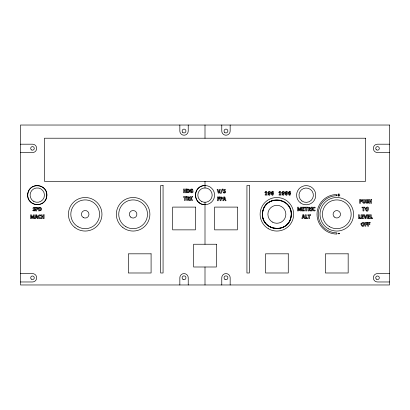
<?xml version="1.0" encoding="UTF-8"?>
<svg xmlns="http://www.w3.org/2000/svg" width="410" height="410" viewBox="0 0 410 410"><rect width="100%" height="100%" fill="white"/><g stroke="black" fill="none" stroke-linecap="round" stroke-linejoin="round"><path stroke-width="0.61" d="M205 185.53C192.515 185.299 192.515 204.933 205 204.703M20.5 144.197L32.482 144.197A4.192 4.192 0 0 1 36.674 148.394A4.192 4.192 0 0 1 32.482 152.587L20.5 152.587M389.5 144.197L377.518 144.197A4.192 4.192 0 0 0 373.325 148.394A4.192 4.192 0 0 0 377.518 152.587L389.5 152.587M20.5 273.588L32.482 273.588A4.192 4.192 0 0 1 36.674 277.78A4.192 4.192 0 0 1 32.482 281.972L20.5 281.972M389.5 273.588L377.518 273.588A4.192 4.192 0 0 0 373.325 277.78A4.192 4.192 0 0 0 377.518 281.972L389.5 281.972M230.159 125.029L230.159 131.021A4.192 4.192 0 0 1 225.966 135.213A4.192 4.192 0 0 1 221.774 131.021L221.774 125.029M230.159 284.97L230.159 277.78A4.192 4.192 0 0 0 225.966 273.588A4.192 4.192 0 0 0 221.774 277.78L221.774 284.97M205 125.029L205 138.211M205 181.338L205 187.929M205 202.304L205 244.237M205 266.997L205 284.97M188.226 125.029L188.226 131.021A4.192 4.192 0 0 1 184.034 135.213A4.192 4.192 0 0 1 179.841 131.021L179.841 125.029M188.226 284.97L188.226 277.78A4.192 4.192 0 0 0 184.034 273.588A4.192 4.192 0 0 0 179.841 277.78L179.841 284.97M39.616 207.773L39.611 210.402C41.072 210.448 41.133 207.639 39.616 207.773M187.913 189.574L187.913 192.203C189.374 192.249 189.435 189.44 187.913 189.574M269.672 193.315C268.294 197.943 268.422 188.205 269.672 193.315M272.901 193.315C271.522 197.943 271.651 188.205 272.901 193.315M283.587 193.315C282.208 197.943 282.336 188.205 283.587 193.315M286.815 193.315C285.437 197.943 285.565 188.205 286.815 193.315M290.044 193.315C288.666 197.943 288.794 188.205 290.044 193.315M262.559 213.031C260.555 231.66 289.947 234.233 291.202 215.537C293.212 196.908 263.82 194.335 262.559 213.031M41.569 208.967L40.985 210.509L38.74 210.971L38.658 207.265L40.739 207.445L41.569 208.967M189.871 190.768L189.282 192.31L187.042 192.772L186.955 189.066L189.036 189.246L189.871 190.768M302.923 210.022L302.903 210.35L304.456 210.35L304.389 210.914L302.011 210.914L301.965 207.193L304.363 207.193L304.363 207.757L302.887 207.757L302.923 208.639L304.199 208.639L304.199 209.172L302.923 209.172L302.923 210.022M306.214 217.659L306.193 217.987L307.731 217.987L307.664 218.55L305.286 218.55L305.26 214.845L306.214 214.768L306.214 217.659M359.298 217.659L359.278 217.987L360.815 217.987L360.749 218.55L358.371 218.55L358.34 214.84L359.298 214.763L359.298 217.659M362.025 217.659L362.004 217.987L363.557 217.987L363.491 218.55L361.113 218.55L361.066 214.825L363.465 214.825L363.465 215.393L361.989 215.393L362.025 216.275L363.301 216.275L363.301 216.808L362.025 216.808L362.025 217.659M368.236 217.659L368.216 217.987L369.764 217.987L369.697 218.55L367.319 218.55L367.278 214.825L369.671 214.825L369.671 215.393L368.2 215.393L368.236 216.275L369.507 216.275L369.507 216.808L368.236 216.808L368.236 217.659M371.219 217.659L371.199 217.987L372.736 217.987L372.669 218.55L370.291 218.55L370.261 214.84L371.219 214.763L371.219 217.659M27.772 193.863C25.912 206.209 45.377 208.772 46.776 196.369C48.631 184.023 29.171 181.461 27.772 193.863M262.631 212.411C259.843 230.927 289.035 234.771 291.136 216.162C293.924 197.64 264.732 193.802 262.631 212.411M38.079 216.336C37.643 217.9 39.519 219.391 40.831 218.279L40.539 217.797L39.278 217.838L38.919 216.69L39.391 215.532L40.508 215.706L40.877 215.27C39.939 214.363 38.135 214.983 38.079 216.336M190.025 190.496C189.538 192.213 191.788 193.674 192.997 192.223L192.997 190.686L191.444 190.686L191.444 191.198L192.172 191.244C192.51 193.289 190.163 191.542 190.922 190.368C191.029 189.025 192.485 190.189 192.828 189.435C191.89 188.528 190.081 189.148 190.025 190.496M312.522 208.639C312.087 210.207 313.963 211.693 315.275 210.586L314.982 210.099L313.722 210.145L313.363 208.997L313.834 207.839L314.952 208.008L315.321 207.578C314.383 206.671 312.574 207.291 312.522 208.639M267.786 192.761C270.052 200.879 272.173 186.714 267.786 192.761M271.015 192.761C273.28 200.879 275.402 186.714 271.015 192.761M281.706 192.761C283.971 200.879 286.093 186.714 281.706 192.761M284.93 192.761C287.2 200.879 289.322 186.714 284.93 192.761M288.158 192.761C290.429 200.879 292.55 186.714 288.158 192.761M360.887 223.932C363.808 232.173 366.642 217.648 360.887 223.932M365.156 208.659C368.083 216.9 370.917 202.376 365.156 208.659M189.164 197.728L188.856 198.512L188.144 198.876L189.574 200.408L188.656 200.408L187.534 198.963L187.534 200.408L186.658 200.408L186.565 196.728L188.523 196.81L189.164 197.728M310.524 208.234L310.216 209.018L309.504 209.382L310.934 210.914L310.021 210.914L308.894 209.469L308.894 210.914L308.023 210.914L307.925 207.234L309.883 207.316L310.524 208.234M365.366 201.951C364.362 205.359 361.241 201.91 362.455 199.567L363.398 199.491L363.444 202.238L363.942 202.73L364.469 202.314L364.505 199.552L365.366 199.552L365.366 201.951M33.559 215.978L33.446 218.612L34.266 218.612L34.266 214.82L33.4 214.896L32.4 217.372L31.36 214.825L30.468 214.901L30.545 218.612L31.344 218.612L31.232 215.978L32.144 218.304L32.6 218.304L33.559 215.978M300.55 208.285L300.438 210.914L301.263 210.914L301.263 207.127L300.392 207.204L299.392 209.679L298.352 207.132L297.46 207.204L297.537 210.914L298.337 210.914L298.224 208.285L299.136 210.612L299.592 210.612L300.55 208.285M38.232 208.275L37.781 209.213L36.603 209.5L36.603 210.971L35.731 210.971L35.634 207.301L37.525 207.342L38.232 208.275M222.62 198.04L222.174 198.973L220.99 199.265L220.99 200.736L220.119 200.736L220.026 197.066L221.912 197.107L222.62 198.04M362.081 200.582L361.63 201.515L360.452 201.807L360.452 203.278L359.58 203.278L359.483 199.608L361.374 199.649L362.081 200.582M35.306 209.858L34.414 210.94L32.774 210.673C32.933 209.51 33.933 210.96 34.419 210.14L34.409 209.669C31.862 209.202 33.056 206.107 35.193 207.573L34.819 208.049C32.508 207.404 34.932 209.079 35.306 209.858M225.71 191.988L224.823 193.069L223.183 192.797C223.342 191.634 224.342 193.084 224.829 192.264L224.818 191.798C222.271 191.332 223.465 188.236 225.602 189.697L225.228 190.173C222.917 189.533 225.336 191.203 225.71 191.988M368.344 202.166L367.452 203.247L365.812 202.976C365.971 201.812 366.97 203.268 367.457 202.443L367.447 201.976C364.9 201.51 366.094 198.414 368.231 199.88L367.857 200.352C365.546 199.711 367.965 201.387 368.344 202.166M361.774 223.793C362.517 229.605 365.269 220.534 361.774 223.793M366.048 208.521C366.791 214.327 369.543 205.261 366.048 208.521M219.786 197.01L219.719 197.579L218.222 197.579L218.258 198.46L219.529 198.46L219.529 198.988L218.258 198.988L218.258 200.736L217.387 200.736L217.3 197.01L219.786 197.01M367.37 222.466L367.304 223.03L365.807 223.03L365.843 223.916L367.114 223.916L367.114 224.444L365.843 224.444L365.843 226.187L364.972 226.187L364.885 222.466L367.37 222.466M370.102 222.466L370.035 223.03L368.534 223.03L368.575 223.916L369.846 223.916L369.846 224.444L368.575 224.444L368.575 226.187L367.703 226.187L367.616 222.466L370.102 222.466M219.335 192.592L219.263 193.161L218.294 193.084L217.11 189.394L217.91 189.307L218.771 192.454L219.56 189.374L220.354 189.374L219.335 192.592M366.027 218.043L365.956 218.612L364.987 218.54L363.798 214.845L364.598 214.763L365.464 217.905L366.248 214.825L367.042 214.825L366.027 218.043M36.357 215.229L36.018 217.003L36.7 217.003L36.357 215.229M224.398 197.353L224.055 199.132L224.736 199.132L224.398 197.353M303.41 215.173L303.072 216.946L303.754 216.946L303.41 215.173M188.344 197.763C187.888 199.726 186.699 196.508 188.139 197.292L188.344 197.763M309.709 208.27C309.253 210.233 308.059 207.014 309.499 207.798L309.709 208.27M35.854 214.901L34.778 218.612L35.593 218.612L35.87 217.551L36.844 217.551L37.136 218.612L37.981 218.612L36.792 214.825L35.854 214.901M223.891 197.025L222.814 200.736L223.629 200.736L223.911 199.675L224.885 199.675L225.172 200.736L226.023 200.736L224.829 196.949L223.891 197.025M302.908 214.845L301.832 218.55L302.647 218.55L302.923 217.495L303.897 217.495L304.184 218.55L305.035 218.55L303.846 214.768L302.908 214.845M37.407 208.295L37.197 208.813L36.603 208.977L36.562 207.742L37.407 208.295M221.795 198.061L221.584 198.573L220.99 198.737L220.949 197.507L221.795 198.061M361.251 200.603L361.041 201.115L360.452 201.279L360.41 200.049L361.251 200.603M265.931 191.988L265.747 194.581L265.142 194.581L265.142 195.078L267.171 195.078L267.171 194.581L266.572 194.581L266.572 191.373L265.967 191.291L264.773 192.387L265.157 192.849L265.931 191.988M279.851 191.988L279.666 194.581L279.061 194.581L279.061 195.078L281.091 195.078L281.091 194.581L280.486 194.581L280.486 191.373L279.881 191.291L278.692 192.387L279.077 192.849L279.851 191.988M222.968 189.128L221.226 193.346L220.354 193.346L222.112 189.128L222.968 189.128M192.644 196.687L191.403 198.173L190.732 198.419L191.378 198.635L192.695 200.408L191.752 200.408L190.758 199.07L190.758 200.408L189.886 200.408L189.804 196.703L190.758 196.621L190.758 197.84L191.726 196.687L192.644 196.687M186.34 188.979L185.479 189.056L185.479 190.496L184.372 190.496L184.372 188.984L183.434 189.061L183.511 192.772L184.372 192.772L184.372 191.065L185.479 191.065L185.479 192.772L186.34 192.772L186.34 188.979M44.075 214.82L43.219 214.896L43.219 216.336L42.112 216.336L42.112 214.82L41.169 214.901L41.246 218.612L42.112 218.612L42.112 216.9L43.219 216.9L43.219 218.612L44.075 218.612L44.075 214.82M371.573 199.485L370.717 199.562L370.717 201.002L369.605 201.002L369.605 199.491L368.667 199.567L368.744 203.278L369.605 203.278L369.605 201.571L370.717 201.571L370.717 203.278L371.573 203.278L371.573 199.485M312.097 207.127L311.139 207.204L311.221 210.914L312.097 210.914L312.097 207.127M389.5 125.029L20.5 125.029L20.5 284.97L389.5 284.97L389.5 125.029M365.541 138.211L44.459 138.211L44.459 181.338L365.541 181.338L365.541 138.211M163.067 185.53L160.674 185.53L160.674 272.988L163.067 272.988L163.067 185.53M249.326 185.53L246.933 185.53L246.933 272.988L249.326 272.988L249.326 185.53M339.003 193.981L338.527 193.981L338.527 194.888L337.743 194.888L337.743 195.324L338.527 195.324L338.527 196.195L339.003 196.195L339.003 195.324L339.787 195.324L339.787 194.888L339.003 194.888L339.003 193.981M186.227 196.687L183.408 196.687L183.408 197.251L184.387 197.251L184.387 200.408L185.258 200.408L185.258 197.251L186.227 197.251L186.227 196.687M195.416 207.096L172.651 207.096L172.651 229.861L195.416 229.861L195.416 207.096M237.349 207.096L214.584 207.096L214.584 229.861L237.349 229.861L237.349 207.096M307.592 207.193L304.773 207.193L304.773 207.757L305.752 207.757L305.752 210.914L306.624 210.914L306.624 207.757L307.592 207.757L307.592 207.193M364.849 207.188L362.03 207.188L362.03 207.757L363.009 207.757L363.009 210.914L363.88 210.914L363.88 207.757L364.849 207.757L364.849 207.188M310.631 214.83L307.813 214.83L307.813 215.393L308.791 215.393L308.791 218.55L309.663 218.55L309.663 215.393L310.631 215.393L310.631 214.83M339.403 233.269L338.04 233.269L338.04 233.756L339.403 233.756L339.403 233.269M216.383 244.237L193.617 244.237L193.617 266.997L216.383 266.997L216.383 244.237M151.09 253.821L128.325 253.821L128.325 272.988L151.09 272.988L151.09 253.821M288.266 253.821L265.501 253.821L265.501 272.988L288.266 272.988L288.266 253.821M348.167 253.821L325.407 253.821L325.407 272.988L348.167 272.988L348.167 253.821M336.784 195.713L336.784 194.519A19.767 19.767 0 0 0 317.017 214.286A19.767 19.767 0 0 0 336.784 234.054L336.784 232.854A18.568 18.568 0 0 1 318.216 214.286A18.568 18.568 0 0 1 336.784 195.713M74.984 227.591A16.774 16.774 0 0 0 101.823 216.475A16.774 16.774 0 0 0 78.776 198.788A16.774 16.774 0 0 0 74.984 227.591M122.908 227.591A16.774 16.774 0 0 0 149.747 216.475A16.774 16.774 0 0 0 126.7 198.788A16.774 16.774 0 0 0 122.908 227.591M201.407 201.341A7.19 7.19 0 0 0 212.19 195.114A7.19 7.19 0 0 0 201.407 188.892A7.19 7.19 0 0 0 201.407 201.341M199.168 202.719A9.584 9.584 0 0 0 214.502 196.369A9.584 9.584 0 0 0 201.33 186.263A9.584 9.584 0 0 0 199.168 202.719M269.693 226.735A14.376 14.376 0 0 0 291.259 214.286A14.376 14.376 0 0 0 269.693 201.833A14.376 14.376 0 0 0 269.693 226.735M272.389 222.066A8.984 8.984 0 0 0 285.867 214.286A8.984 8.984 0 0 0 272.389 206.502A8.984 8.984 0 0 0 272.389 222.066M376.247 149.66A1.799 1.799 0 0 0 379.255 148.856A1.799 1.799 0 0 0 377.056 146.657A1.799 1.799 0 0 0 376.247 149.66M376.247 279.051A1.799 1.799 0 0 0 379.255 278.246A1.799 1.799 0 0 0 377.056 276.048A1.799 1.799 0 0 0 376.247 279.051M268.499 228.811A16.774 16.774 0 0 0 293.657 214.286A16.774 16.774 0 0 0 268.499 199.757A16.774 16.774 0 0 0 268.499 228.811M224.608 132.374A1.917 1.917 0 0 0 227.816 131.518A1.917 1.917 0 0 0 225.469 129.17A1.917 1.917 0 0 0 224.608 132.374M225.008 279.441A1.917 1.917 0 0 0 227.883 277.78A1.917 1.917 0 0 0 225.008 276.12A1.917 1.917 0 0 0 225.008 279.441M301.893 200.972A7.19 7.19 0 0 0 313.322 196.031A7.19 7.19 0 0 0 303.323 188.605A7.19 7.19 0 0 0 301.893 200.972M300.463 202.899A9.584 9.584 0 0 0 315.7 196.308A9.584 9.584 0 0 0 302.375 186.406A9.584 9.584 0 0 0 300.463 202.899M334.16 216.91A3.716 3.716 0 0 0 340.372 215.245A3.716 3.716 0 0 0 335.826 210.699A3.716 3.716 0 0 0 334.16 216.91M329.599 226.735A14.376 14.376 0 0 0 351.16 214.286A14.376 14.376 0 0 0 329.599 201.833A14.376 14.376 0 0 0 329.599 226.735M328.4 228.811A16.774 16.774 0 0 0 353.558 214.286A16.774 16.774 0 0 0 328.4 199.757A16.774 16.774 0 0 0 328.4 228.811M125.926 226.735A14.376 14.376 0 0 0 147.492 214.286A14.376 14.376 0 0 0 125.926 201.833A14.376 14.376 0 0 0 125.926 226.735M32.482 203.416A9.584 9.584 0 0 0 46.858 195.114A9.584 9.584 0 0 0 32.482 186.816A9.584 9.584 0 0 0 32.482 203.416M33.676 201.341A7.19 7.19 0 0 0 44.459 195.114A7.19 7.19 0 0 0 33.676 188.892A7.19 7.19 0 0 0 33.676 201.341M78.008 226.735A14.376 14.376 0 0 0 99.574 214.286A14.376 14.376 0 0 0 78.008 201.833A14.376 14.376 0 0 0 78.008 226.735M31.58 149.947A1.799 1.799 0 0 0 34.276 148.394A1.799 1.799 0 0 0 31.58 146.836A1.799 1.799 0 0 0 31.58 149.947M31.211 279.051A1.799 1.799 0 0 0 34.215 278.246A1.799 1.799 0 0 0 32.016 276.048A1.799 1.799 0 0 0 31.211 279.051M83.307 217.551A3.772 3.772 0 0 0 88.97 214.286A3.772 3.772 0 0 0 83.307 211.017A3.772 3.772 0 0 0 83.307 217.551M130.447 216.951A3.772 3.772 0 0 0 136.761 215.26A3.772 3.772 0 0 0 132.138 210.637A3.772 3.772 0 0 0 130.447 216.951M182.681 132.374A1.917 1.917 0 0 0 185.884 131.518A1.917 1.917 0 0 0 183.536 129.17A1.917 1.917 0 0 0 182.681 132.374M183.075 279.441A1.917 1.917 0 0 0 185.95 277.78A1.917 1.917 0 0 0 183.075 276.12A1.917 1.917 0 0 0 183.075 279.441"/></g></svg>
